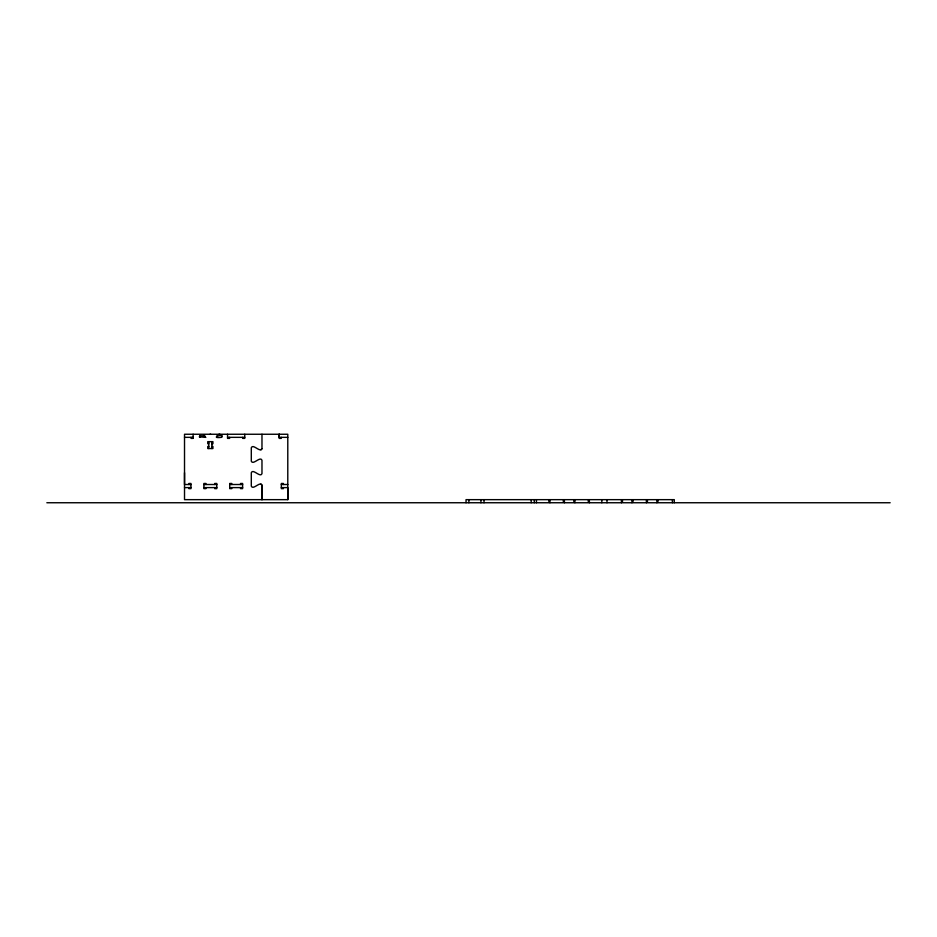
<?xml version="1.0" encoding="UTF-8"?>
<svg xmlns="http://www.w3.org/2000/svg" width="937" height="937" viewBox="0 0 937 937"><rect width="100%" height="100%" fill="white"/><g stroke="black" fill="none" stroke-linecap="round" stroke-linejoin="round"><path stroke-width="1.41" d="M184.519 472.716L184.519 484.511L190.972 484.511M287.788 499.655L287.788 434.253L184.519 434.253L184.519 499.655L287.788 499.655L287.788 487.603L281.334 487.603M261.973 434.253L261.973 448.706C260.287 453.145 252.955 443.295 251.303 447.745L251.303 461.168C252.955 465.63 260.31 455.769 261.973 460.231L261.973 473.653C260.31 478.104 252.955 468.242 251.303 472.705L251.303 486.127C252.967 490.578 260.287 480.74 261.973 485.167L261.973 499.655L261.973 485.167L260.931 484.148M261.973 448.706L260.931 449.725M204.313 434.768L204.629 437.298L205.074 436.291L204.348 435.799L199.921 435.799L199.312 436.853L205.859 437.345M221.554 437.345C225.114 432.308 208.178 438.797 221.554 437.345L221.53 434.768M219.902 434.253L218.942 434.253M210.04 434.253L210.638 434.253M184.519 437.345L193.127 437.345L193.127 438.387L191.066 438.387L191.066 437.345M227.55 437.345L244.756 437.345M287.788 437.345L279.179 437.345L279.179 434.253L279.179 438.387L281.241 438.387L281.241 437.345M208.787 443.716L207.756 443.716L207.756 441.655L212.922 441.655L212.922 443.716L211.891 443.716M208.787 446.469L207.756 446.469L207.756 448.542L212.922 448.542L212.922 446.469L211.891 446.469M203.891 484.511L216.798 484.511M229.706 484.511L242.613 484.511M281.334 484.511L287.788 484.511M184.519 487.603L190.972 487.603M203.891 487.603L216.798 487.603M229.706 487.603L242.613 487.603M46.85 502.747L890.15 502.747M674.277 502.747L674.277 499.655L466.04 499.655L466.04 502.747M672.391 499.655L672.391 502.747M657.915 499.655L657.915 501.974M656.884 500.428L656.884 502.747M647.42 499.655L647.42 501.974M646.389 500.428L646.389 502.747M632.967 499.655L632.967 501.974M631.936 500.428L631.936 502.747M622.461 499.655L622.461 501.974M621.43 500.428L621.43 502.747M606.989 499.655L606.989 502.747M601.823 499.655L601.823 502.747M589.361 500.428L589.361 502.747M588.331 499.655L588.331 501.974M574.908 500.428L574.908 502.747M573.877 499.655L573.877 501.974M564.402 500.428L564.402 502.747M563.371 499.655L563.371 501.974M549.949 500.428L549.949 502.747M548.918 499.655L548.918 501.974M536.433 499.655L536.433 502.747M534.289 499.655L534.289 502.747M531.185 499.655L531.185 502.747M484.031 499.655L484.031 502.747M480.939 499.655L480.939 502.747M468.887 499.655L468.887 502.747M283.396 484.511L283.396 483.469L281.334 483.469L281.334 488.634L283.396 488.634L283.396 487.603M244.756 434.253L244.756 438.387L242.695 438.387L242.695 437.345M240.54 484.511L240.54 483.469L242.613 483.469L242.613 488.634L240.54 488.634L240.54 487.603M231.767 484.511L231.767 483.469L229.706 483.469L229.706 488.634L231.767 488.634L231.767 487.603M229.612 437.345L229.612 438.387L227.55 438.387L227.55 434.253M217.22 434.768L217.22 437.345M214.725 484.511L214.725 483.469L216.798 483.469L216.798 488.634L214.725 488.634L214.725 487.603M211.891 441.655L211.891 448.542M208.787 441.655L208.787 448.542M205.953 484.511L205.953 483.469L203.891 483.469L203.891 488.634L205.953 488.634L205.953 487.603M200.014 435.799L200.014 437.345M193.127 434.253L193.127 438.387M188.911 484.511L188.911 483.469L190.972 483.469L190.972 488.634L188.911 488.634L188.911 487.603"/></g></svg>
